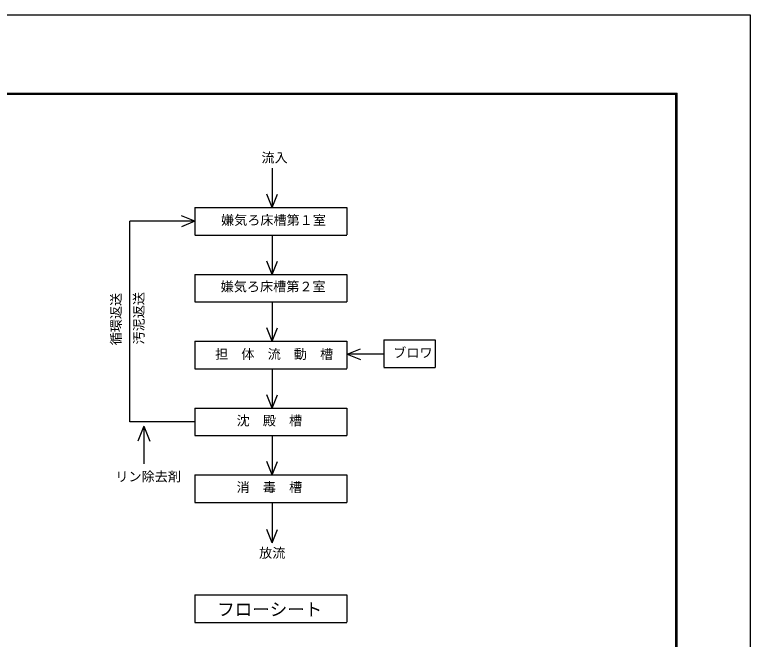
# Model space of a CAD drawing. Units: millimetres, scale not verified. Extents: x -22790 to 8910, y -6308 to 6308.
# Drawn here: x 3863 to 8910, y 2019 to 6308 of the extents above; entities that cross this region are included whole.
import ezdxf
from ezdxf.enums import TextEntityAlignment as Align

# ---------------------------------------------------------------- set-up
doc = ezdxf.new("R2010")
doc.units = ezdxf.units.MM
doc.header["$LTSCALE"] = 30
for name, color, linetype, lineweight in [('0-9_水管', 3, 'Continuous', 25), ('1-7_図面枠', 7, 'Continuous', 25), ('1-8_Axis_waku', 7, 'Continuous', 25)]:
    doc.layers.add(name, color=color, linetype=linetype, lineweight=lineweight)
doc.styles.add('ＭＳ ゴシック', font='')
doc.styles.get('ＭＳ ゴシック').set_extended_font_data('MS Gothic')

msp = doc.modelspace()

# ---------------------------------------------------------------- linework, layer by layer
at = {"layer": '0-9_水管', "color": 7}
for p, q in [((5629.21, 5253.31), (5629.21, 4983.31)), ((5629.21, 4983.31), (5592.12, 5074.92)), ((5629.21, 4983.31), (5666.3, 5074.92)), ((5098.92, 4983.31), (5098.92, 4795.12)), ((5098.92, 4983.31), (6141.33, 4983.31)), ((6141.33, 4983.31), (6141.33, 4795.46)), ((5098.92, 4889.21), (5007.31, 4926.3)), ((5098.92, 4889.21), (4652.07, 4889.21)), ((5098.92, 4889.21), (5007.31, 4852.12)), ((5098.92, 4794.32), (6141.33, 4794.32)), ((5629.21, 4794.32), (5629.21, 4524.31)), ((5629.21, 4524.31), (5592.12, 4615.93)), ((5629.21, 4524.31), (5666.31, 4615.93)), ((5098.92, 4524.31), (5098.92, 4335.32)), ((5098.92, 4335.32), (6141.33, 4335.32)), ((5629.21, 4335.32), (5629.21, 4065.32)), ((5629.21, 4065.32), (5592.12, 4156.94)), ((5629.21, 4065.32), (5666.31, 4156.94)), ((5098.92, 4065.32), (5098.92, 3877.13)), ((5098.92, 4065.32), (6141.33, 4065.32)), ((6141.33, 4065.32), (6141.33, 3877.48)), ((6395.36, 4074.83), (6395.36, 3886.64)), ((6144.45, 3977.45), (6236.07, 4014.54)), ((6144.45, 3977.45), (6236.07, 3940.36)), ((6395.36, 3977.45), (6144.45, 3977.45)), ((5098.92, 3876.33), (6141.33, 3876.33)), ((5629.21, 3876.33), (5629.21, 3606.33)), ((6395.36, 3885.84), (6748.38, 3885.84)), ((5629.21, 3606.33), (5592.12, 3697.94)), ((5629.21, 3606.33), (5666.31, 3697.94)), ((5098.92, 3606.33), (5098.92, 3418.14)), ((5098.92, 3606.33), (6141.33, 3606.33)), ((6141.33, 3606.33), (6141.33, 3418.49)), ((4749.27, 3481.71), (4708.05, 3379.91)), ((4749.27, 3481.71), (4749.27, 3223.3)), ((4749.27, 3481.71), (4790.48, 3379.91)), ((5098.92, 3417.34), (6141.33, 3417.34)), ((5629.21, 3418.14), (5629.21, 3148.14)), ((5629.21, 3148.14), (5592.12, 3239.75)), ((5629.21, 3148.14), (5666.31, 3239.75)), ((5098.92, 3147.34), (5098.92, 2959.15)), ((5098.92, 3147.34), (6141.33, 3147.34)), ((6141.33, 3147.34), (6141.33, 2959.5)), ((5098.92, 2958.35), (6141.33, 2958.35)), ((5629.21, 2952.39), (5629.21, 2682.39)), ((5629.21, 2682.39), (5592.12, 2774)), ((5629.21, 2682.39), (5666.31, 2774)), ((5098.92, 2323.47), (5098.92, 2135.27)), ((5098.92, 2323.47), (6141.33, 2323.47)), ((6141.33, 2323.47), (6141.33, 2135.62)), ((5098.92, 2134.47), (6141.33, 2134.47))]:
    msp.add_line(p, q, dxfattribs=at)
for points in [[(5098.92, 3512.24), (4652.07, 3512.24), (4652.07, 4889.21)], [(5098.92, 4524.31), (6141.33, 4524.31), (6141.33, 4335.32)], [(6395.36, 4074.83), (6748.38, 4074.83), (6748.38, 3885.84)]]:
    msp.add_lwpolyline(points, dxfattribs=at)
at = {"layer": '1-7_図面枠'}
msp.add_lwpolyline([(-8910, -6307.5), (-8910, 6307.5), (8910, 6307.5), (8910, -6307.5)], close=True, dxfattribs=at)
at = {"layer": '1-8_Axis_waku'}
for p, q in [((-7778.4, 5769.9), (8408.4, 5769.9)), ((-7777.8, 5769.3), (8407.8, 5769.3)), ((-7777.2, 5768.7), (8407.2, 5768.7)), ((-7776.6, 5768.1), (8406.6, 5768.1)), ((-7776, 5767.5), (8406, 5767.5)), ((-7775.4, 5766.9), (8405.4, 5766.9)), ((-7774.8, 5766.3), (8404.8, 5766.3)), ((-7774.2, 5765.7), (8404.2, 5765.7)), ((-7773.6, 5765.1), (8403.6, 5765.1)), ((-7773, 5764.5), (8403, 5764.5)), ((-7772.4, 5763.9), (8402.4, 5763.9)), ((-7771.8, 5763.3), (8401.8, 5763.3)), ((-7771.2, 5762.7), (8401.2, 5762.7)), ((-7770.6, 5762.1), (8400.6, 5762.1)), ((-7770, 5761.5), (8400, 5761.5)), ((8400, -5806.5), (8400, 5761.5)), ((8400.6, -5807.1), (8400.6, 5762.1)), ((8401.2, -5807.7), (8401.2, 5762.7)), ((8401.8, -5808.3), (8401.8, 5763.3)), ((8402.4, -5808.9), (8402.4, 5763.9)), ((8403, -5809.5), (8403, 5764.5)), ((8403.6, -5810.1), (8403.6, 5765.1)), ((8404.2, -5810.7), (8404.2, 5765.7)), ((8404.8, -5811.3), (8404.8, 5766.3)), ((8405.4, -5811.9), (8405.4, 5766.9)), ((8406, -5812.5), (8406, 5767.5)), ((8406.6, -5813.1), (8406.6, 5768.1)), ((8407.2, -5813.7), (8407.2, 5768.7)), ((8407.8, -5814.3), (8407.8, 5769.3)), ((8408.4, -5814.9), (8408.4, 5769.9))]:
    msp.add_line(p, q, dxfattribs=at)

# ---------------------------------------------------------------- texts
at = {"layer": '0-9_水管', "color": 4, "style": 'ＭＳ ゴシック'}
for s, height, p in [('流入', 65.98, (5555.71, 5273.02)), ('嫌気ろ床槽第１室', 65.98, (5278.32, 4844.88)), ('嫌気ろ床槽第２室', 65.98, (5275.82, 4388.23)), ('担\u3000体\u3000流\u3000動\u3000槽', 65.98, (5238.05, 3924.72)), ('ブロワ', 65.98, (6459.85, 3934.22)), ('沈\u3000殿\u3000槽', 65.98, (5385.12, 3467.51)), ('リン除去剤', 65.98, (4552.97, 3083.63)), ('消\u3000毒\u3000槽', 65.98, (5385.12, 3010.37)), ('フローシート ', 87.98, (5252.42, 2154.44))]:
    msp.add_text(s, height=height, dxfattribs=at).set_placement(p, align=Align.BOTTOM_LEFT)
for s, rotation, p in [('循環返送', 90, (4610.19, 4037.31)), ('汚泥返送', 90, (4767.2, 4043.13)), ('放流', 0.001, (5539.83, 2558.92))]:
    msp.add_text(s, height=65.98, rotation=rotation, dxfattribs=at).set_placement(p, align=Align.BOTTOM_LEFT)

doc.saveas('drawing.dxf')
